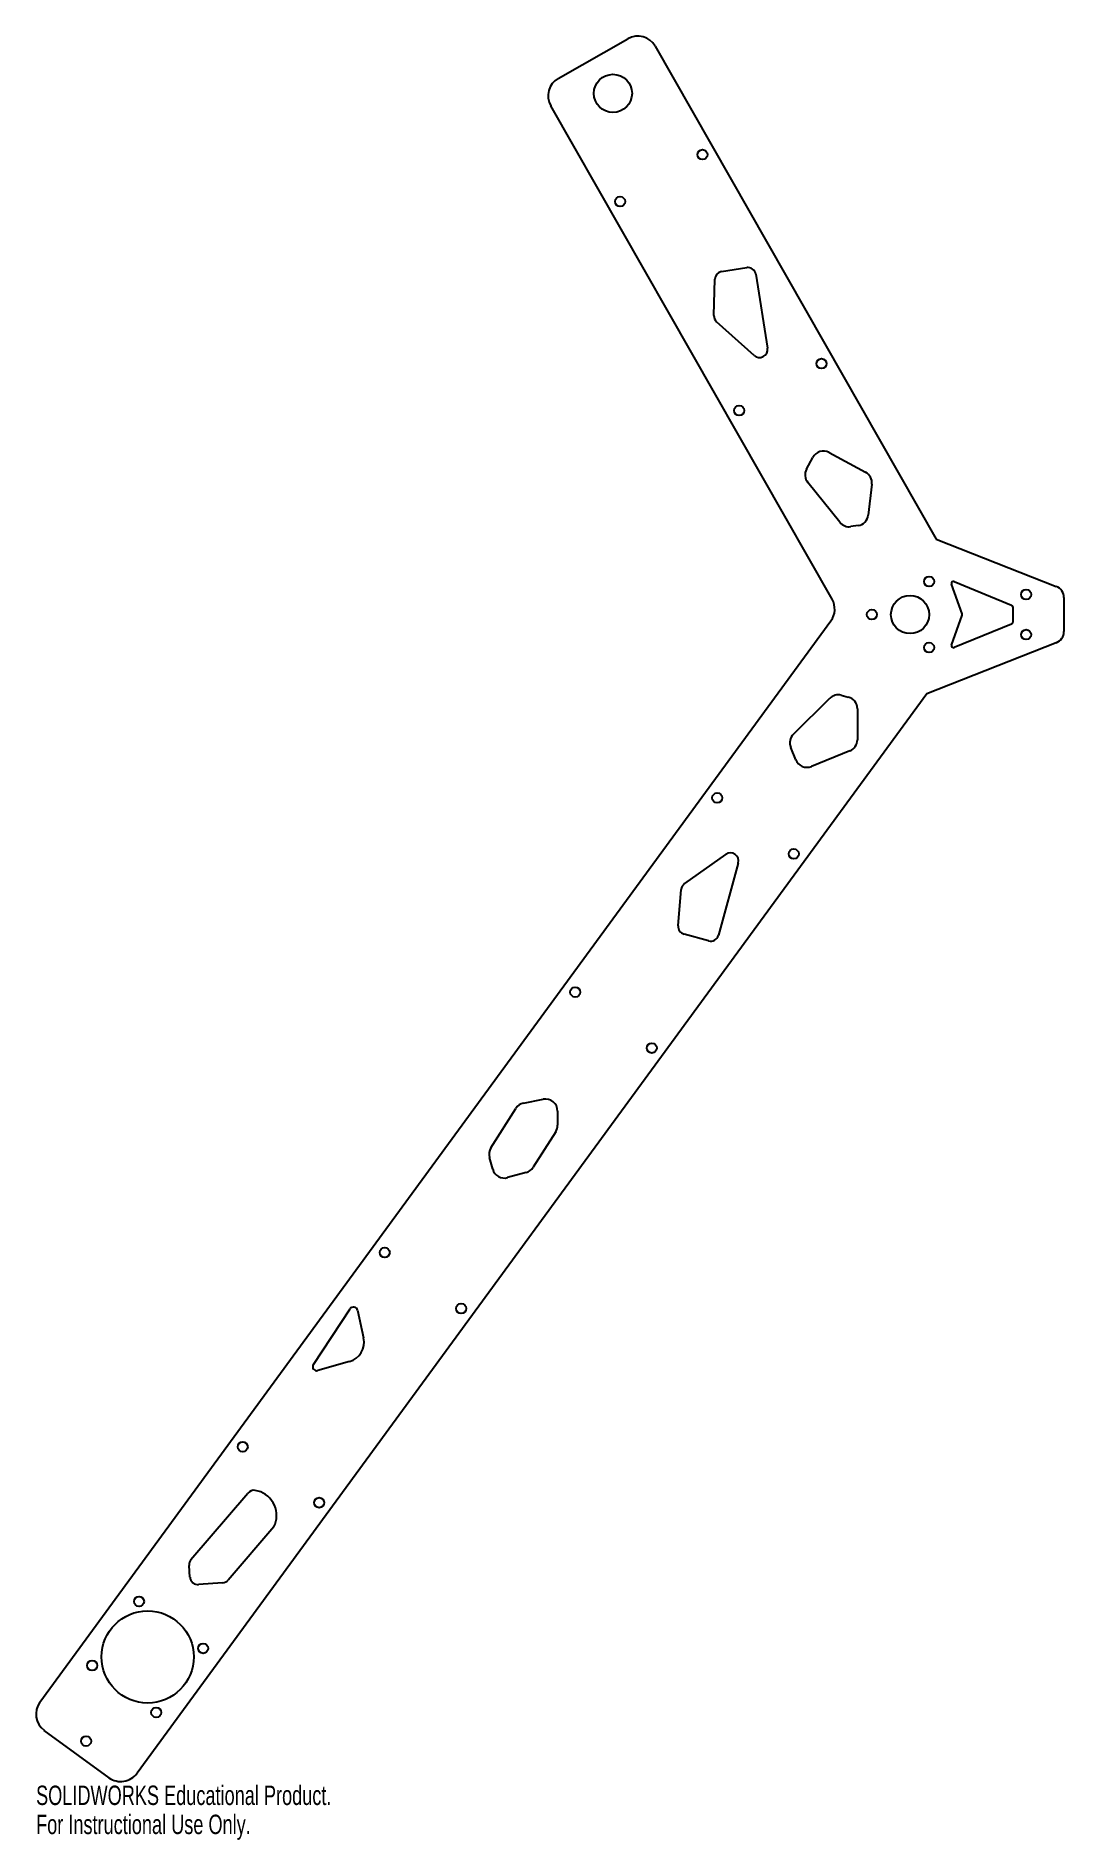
# Model space of a CAD drawing. Header units: millimetres. Extents: x -28 to 229, y -306 to 144.
import ezdxf

# ---------------------------------------------------------------- set-up
doc = ezdxf.new("R2010")
doc.units = ezdxf.units.MM
doc.styles.add('SLDTEXTSTYLE0', font='TXT', dxfattribs={"width": 0.7})

msp = doc.modelspace()

# ---------------------------------------------------------------- linework, layer by layer
at = {"color": 7, "linetype": 'Continuous', "lineweight": 25}
for p, q in [((102.42, 133.73), (119.79, 143.64)), ((126.61, 141.77), (196.73, 18.79)), ((170.73, 3.83), (100.55, 126.91)), ((143.18, 85.57), (149.43, 86.54)), ((141.24, 74.59), (141.49, 83.65)), ((151.72, 84.88), (154.6, 66.43)), ((151.29, 64.63), (141.91, 73.05)), ((164.35, 36.28), (165.94, 39.21)), ((170, 40.42), (179.1, 35.5)), ((172.67, 23.02), (164.65, 32.97)), ((180.65, 32.52), (179.77, 24.81)), ((177.2, 22.18), (175.41, 21.93)), ((196.73, 18.79), (226.66, 7.03)), ((203.17, 0.17), (200.54, 7.62)), ((201.21, 8.25), (215.48, 2.38)), ((215.79, 1.92), (215.79, -1.92)), ((228.56, 4.23), (228.56, -4.23)), ((-26.87, -271.32), (170.42, -1.6)), ((200.54, -7.62), (203.17, -0.17)), ((215.48, -2.38), (201.21, -8.25)), ((226.66, -7.03), (194.33, -19.74)), ((194.33, -19.74), (-2.65, -289.03)), ((161.09, -29.87), (170.18, -20.89)), ((173.03, -20.12), (174.77, -20.57)), ((177.03, -23.47), (177.03, -31.23)), ((161.66, -36.22), (160.41, -33.12)), ((175.15, -34.02), (165.56, -37.88)), ((133.96, -67.12), (144.23, -59.82)), ((147.32, -61.98), (142.37, -79.98)), ((132.35, -77.6), (133.12, -68.58)), ((139.91, -81.38), (133.81, -79.7)), ((93.79, -121.85), (98.68, -120.9)), ((85.62, -133.03), (91.83, -123.19)), ((102.26, -123.84), (102.26, -127.38)), ((101.79, -128.99), (96.18, -137.87)), ((86.07, -138.36), (85.26, -135.43)), ((94.44, -139.16), (89.75, -140.45)), ((41.35, -187.06), (50.53, -173.18)), ((52.34, -173.52), (53.85, -180.43)), ((50.35, -186.3), (42.46, -188.58)), ((10.81, -235.7), (25, -219.13)), ((31.44, -227.54), (20.07, -240.81)), ((10.56, -240.13), (10.33, -237.16)), ((18.71, -241.51), (12.71, -241.97)), ((-9.64, -290.12), (-25.78, -278.31))]:
    msp.add_line(p, q, dxfattribs=at)
for centre, radius in [((116.06, 130), 4.76), ((138.38, 114.72), 1.25), ((117.84, 103.01), 1.25), ((168.1, 62.59), 1.25), ((147.56, 50.89), 1.25), ((194.93, 8.24), 1.25), ((190.18, 0), 4.76), ((219.13, 5), 1.25), ((180.66, 0), 1.25), ((219.13, -5), 1.25), ((194.93, -8.24), 1.25), ((142.08, -45.74), 1.25), ((161.16, -59.7), 1.25), ((106.66, -94.17), 1.25), ((125.74, -108.12), 1.25), ((59.13, -159.14), 1.25), ((78.21, -173.1), 1.25), ((23.71, -207.57), 1.25), ((42.79, -221.52), 1.25), ((-2.15, -246.16), 1.25), ((0, -260), 11.5), ((-13.83, -262.14), 1.25), ((13.83, -257.86), 1.25), ((2.15, -273.84), 1.25), ((-15.35, -280.99), 1.25)]:
    msp.add_circle(centre, radius, dxfattribs=at)
for centre, radius, start, end in [((122.27, 139.3), 5, 29.6916, 119.6916), ((104.89, 129.39), 5, 119.6916, 209.6916), ((143.49, 83.59), 2, 98.8737, 178.4301), ((149.74, 84.57), 2, 8.8737, 98.8737), ((143.24, 74.54), 2, 178.4301, 228.0978), ((152.62, 66.12), 2, 228.0978, 8.8737), ((168.57, 37.78), 3, 61.5724, 151.5724), ((166.99, 34.85), 3, 151.5724, 218.8786), ((177.67, 32.86), 3, 353.5074, 61.5724), ((175, 24.9), 3, 218.8786, 277.8432), ((176.79, 25.15), 3, 277.8432, 353.5074), ((201.02, 7.79), 0.5, 67.6557, 199.3741), ((225.56, 4.23), 3, 0, 68.5331), ((166.39, 1.35), 5, 323.8158, 29.6916), ((202.69, 0), 0.5, 340.6259, 19.3741), ((215.29, 1.92), 0.5, 0, 67.6557), ((215.29, -1.92), 0.5, 292.3443, 0), ((225.56, -4.23), 3, 291.4669, 0), ((201.02, -7.79), 0.5, 160.6259, 292.3443), ((172.28, -23.03), 3, 75.6642, 134.6288), ((174.03, -23.47), 3, 0, 75.6642), ((163.19, -32), 3, 134.6288, 201.9351), ((174.03, -31.23), 3, 291.9351, 0), ((164.44, -35.1), 3, 201.9351, 291.9351), ((145.39, -61.45), 2, 344.6337, 125.4097), ((135.11, -68.75), 2, 125.4097, 175.0773), ((134.34, -77.78), 2, 175.0773, 254.6337), ((140.44, -79.45), 2, 254.6337, 344.6337), ((99.26, -123.84), 3, 360, 101.0355), ((94.37, -124.8), 3, 101.0355, 147.7002), ((99.26, -127.38), 3, 327.7002, 0), ((88.15, -134.63), 3, 147.7002, 195.3927), ((88.96, -137.56), 3, 195.3927, 285.3927), ((93.64, -136.27), 3, 285.3927, 327.7002), ((51.36, -173.73), 1, 12.3569, 146.5237), ((48.97, -181.5), 5, 286.0706, 12.3569), ((42.18, -187.61), 1, 146.5237, 286.0706), ((26.51, -220.43), 2, 80.1732, 139.4238), ((25.76, -224.78), 6.41, 340.718, 80.1732), ((29.92, -226.24), 2, 319.4238, 340.718), ((12.33, -237), 2, 139.4238, 184.4238), ((12.56, -239.98), 2, 184.4238, 274.4238), ((18.56, -239.51), 2, 274.4238, 319.4238), ((-22.83, -274.27), 5, 143.8158, 233.8158), ((-6.69, -286.08), 5, 233.8158, 323.8158)]:
    msp.add_arc(centre, radius, start, end, dxfattribs=at)

# ---------------------------------------------------------------- texts
at = {"color": 7, "linetype": 'Continuous', "char_height": 4.8336, "attachment_point": 1, "style": 'SLDTEXTSTYLE0'}
for s, insert in [('SOLIDWORKS Educational Product.', (-27.83, -292.1)), ('For Instructional Use Only.', (-27.83, -299.35))]:
    msp.add_mtext(s, dxfattribs=dict(at, insert=insert))

doc.saveas('drawing.dxf')
